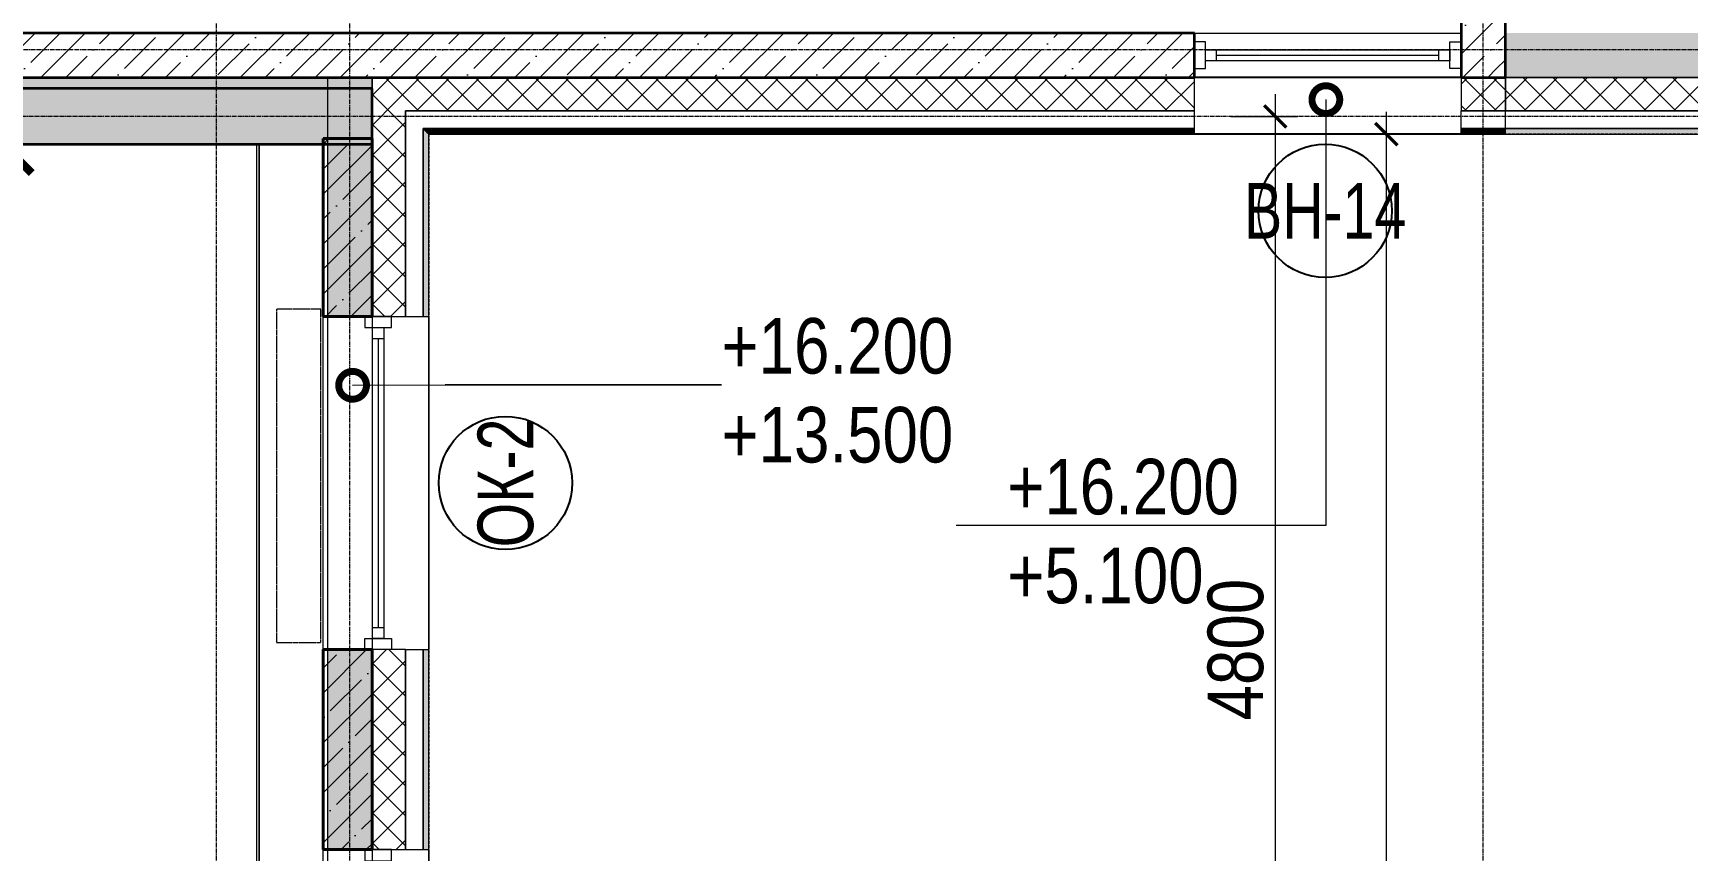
# Model space of a CAD drawing. Header units: millimetres. Extents: x -231292 to 573618, y -153144 to 564035.
# Drawn here: x 114704 to 122150, y 431296 to 434977 of the extents above; entities that cross this region are included whole.
import ezdxf
from ezdxf import colors
from ezdxf.entities.mleader import LeaderData, LeaderLine
from ezdxf.enums import TextEntityAlignment as Align
from ezdxf.math import Vec2, Vec3

# ---------------------------------------------------------------- set-up
doc = ezdxf.new("R2010")
doc.units = ezdxf.units.MM
for name, pattern in [('CENTER2', [28.575, 19.05, -3.175, 3.175, -3.175]), ('DASHED', [19.05, 12.7, -6.35]), ('HIDDEN2', [4.7625, 3.175, -1.5875])]:
    doc.linetypes.add(name, pattern=pattern)
doc.layers.get('0').update_dxf_attribs({"color": 250})
doc.layers.get('Defpoints').update_dxf_attribs({"color": 250})
for name, color, linetype, lineweight in [('A-Wall-Open', 250, 'Continuous', 5), ('A-Wall_Материал_Газоблок_Контур', 250, 'Continuous', 0), ('АР_Колонны', 250, 'Continuous', 35), ('АР_Окна', 250, 'Continuous', 5), ('АР_Окна марка', 250, 'Continuous', 9), ('АР_Отопительные приборы', 250, 'HIDDEN2', 0), ('АР_Размеры обшивки', 250, 'Continuous', 5), ('АР_Стены ЖБ', 250, 'Continuous', 35), ('АР_Стены ПЕНОблок', 250, 'Continuous', 20), ('АР_Стены_дефшов', 250, 'Continuous', 0), ('АР_Тонкая', 250, 'Continuous', 5), ('АР_Утеплитель', 250, 'Continuous', 0), ('АР_Штриховка', 250, 'Continuous', 0), ('Зашивка радиаторов тип 1 (фанера и МДФ)', 250, 'Continuous', 0), ('КМ_Фахверки', 250, 'Continuous', 80), ('Марка окна', 250, 'Continuous', 0), ('РД_Оси_100', 250, 'Continuous', 0), ('РД_Оси_размер', 250, 'Continuous', 0)]:
    doc.layers.add(name, color=color, linetype=linetype, lineweight=lineweight)
doc.layers.add('АР_Делит', color=250, linetype='Continuous', lineweight=0, plot=False)
doc.styles.add('Arial_09', font='ARIALN.TTF', dxfattribs={"width": 0.9})
doc.styles.add('Isocpeur3', font='isocpeur.ttf')
doc.styles.add('style1', font='ARIALN.TTF')
doc.dimstyles.new('Dim100_ареал', dxfattribs={"dimscale": 100, "dimtxt": 2.5, "dimasz": 1, "dimexe": 1, "dimexo": 1, "dimgap": 0.5, "dimtad": 1, "dimzin": 12, "dimdsep": 46, "dimtxsty": 'style1', "dimblk": 'ARCHTICK', "dimcen": 1, "dimdle": 1, "dimclrd": 256, "dimclre": 256, "dimaunit": 1, "dimadec": 0, "dimazin": 3, "dimtfac": 1, "dimtmove": 1, "dimatfit": 3, "dimldrblk": 'OPEN30', "dimfxl": 2, "dimfxlon": 1, "dimtolj": 1, "dimtzin": 0, "dimlwd": 9, "dimlwe": 9, "dimarcsym": 0})
doc.dimstyles.new('Dim200_ареал', dxfattribs={"dimscale": 100, "dimtxt": 5, "dimasz": 2.5, "dimexe": 2, "dimexo": 2, "dimgap": 1, "dimtad": 1, "dimzin": 12, "dimdsep": 46, "dimtxsty": 'style1', "dimblk": 'ARCHTICK', "dimcen": 3, "dimdle": 2, "dimclrd": 256, "dimclre": 256, "dimaunit": 1, "dimadec": 0, "dimazin": 3, "dimtfac": 1, "dimtmove": 1, "dimatfit": 3, "dimldrblk": 'OPEN30', "dimfxl": 5, "dimfxlon": 1, "dimtolj": 1, "dimtzin": 0, "dimlwd": 9, "dimlwe": 9, "dimarcsym": 0})
pattern_1 = [(45, (50428.77, 366201.75), (-67.35192, 67.35192), []), (135, (50428.77, 366201.75), (-67.35192, -67.35192), [])]
pattern_2 = [(45, (50428.77, 366201.75), (-112.2532, 112.2532), []), (45, (50541.02, 366201.75), (-112.2532, 112.2532), [198.4375, -39.6875, 0, -39.6875])]

# ---------------------------------------------------------------- blocks, each defined once
blk = doc.blocks.new('_DotSmall')
at = {"color": 0, "linetype": 'ByBlock', "const_width": 0.5}
blk.add_lwpolyline([(-0.0625, 0, 1), (0.0625, 0, 1)], format="xyb", close=True, dxfattribs=at)
blk = doc.blocks.new('_ArchTick')
at = {"color": 0, "linetype": 'ByBlock', "const_width": 0.15}
blk.add_lwpolyline([(-0.5, -0.5), (0.5, 0.5)], dxfattribs=at)
blk = doc.blocks.new('*D1600')
at = {"layer": 'Defpoints', "color": 0, "transparency": 16777216}
for p in [(68364, 68320), (70364, 68320), (68364, 15000)]:
    blk.add_point(p, dxfattribs=at)
at = {"layer": 'РД_Оси_размер', "lineweight": 9, "transparency": 16777216}
for p, q in [((70364, 14900), (70364, 68420)), ((70164, 68320), (70464, 68320)), ((70164, 15000), (70464, 15000))]:
    blk.add_line(p, q, dxfattribs=at)
at = {"layer": 'РД_Оси_размер', "lineweight": 9, "transparency": 16777216, "xscale": 100, "yscale": 100, "zscale": 100}
for p, rotation in [((70364, 68320), 90), ((70364, 15000), 270)]:
    blk.add_blockref('_ArchTick', p, dxfattribs=dict(at, rotation=rotation))
at = {"layer": 'РД_Оси_размер', "color": 0, "transparency": 16777216, "insert": (70186.4, 41660), "char_height": 250, "attachment_point": 5, "rotation": 90, "style": 'style1'}
blk.add_mtext('\\A1;53320', dxfattribs=at)
blk = doc.blocks.new('_Open30')
at = {"color": 0, "linetype": 'ByBlock', "lineweight": -2}
for p, q in [((-1, 0.268), (0, 0)), ((0, 0), (-1, -0.268)), ((0, 0), (-1, 0))]:
    blk.add_line(p, q, dxfattribs=at)
blk = doc.blocks.new('*D27')
at = {"layer": 'Defpoints', "color": 0, "transparency": 16777216}
for p in [(68364, 68400), (68364, 63600), (69864, 63600)]:
    blk.add_point(p, dxfattribs=at)
at = {"layer": 'РД_Оси_размер', "color": 0, "lineweight": 5, "transparency": 16777216}
for p, q in [((69864, 68500), (69864, 63500)), ((69664, 68400), (69964, 68400)), ((69664, 63600), (69964, 63600))]:
    blk.add_line(p, q, dxfattribs=at)
at = {"layer": 'РД_Оси_размер', "color": 0, "lineweight": 5, "transparency": 16777216, "xscale": 100, "yscale": 100, "zscale": 100}
for p, rotation in [((69864, 68400), 90), ((69864, 63600), 270)]:
    blk.add_blockref('_ArchTick', p, dxfattribs=dict(at, rotation=rotation))
at = {"layer": 'РД_Оси_размер', "color": 0, "transparency": 16777216, "insert": (69686.4, 66000), "char_height": 250, "attachment_point": 5, "rotation": 90, "style": 'style1'}
blk.add_mtext('\\A1;4800', dxfattribs=at)
blk = doc.blocks.new('Bottom_R_1500')
at = {"layer": 'АР_Отопительные приборы'}
blk.add_lwpolyline([(-750, -100), (750, -100), (750, 100), (-750, 100)], close=True, dxfattribs=at)
blk = doc.blocks.new('*D873')
at = {"layer": 'Defpoints', "color": 0, "transparency": 16777216}
for p in [(114914.3, 434471.8), (114572.8, 421201.8), (114901.8, 421201.8)]:
    blk.add_point(p, dxfattribs=at)
at = {"layer": 'АР_Размеры обшивки', "lineweight": 9, "transparency": 16777216}
for p, q in [((114572.8, 434671.8), (114572.8, 421001.8)), ((114714.3, 434471.8), (114372.8, 434471.8)), ((114701.8, 421201.8), (114372.8, 421201.8))]:
    blk.add_line(p, q, dxfattribs=at)
at = {"layer": 'АР_Размеры обшивки', "lineweight": 9, "transparency": 16777216, "xscale": 250, "yscale": 250, "zscale": 250}
for p, rotation in [((114572.8, 434471.8), 90), ((114572.8, 421201.8), 270)]:
    blk.add_blockref('_ArchTick', p, dxfattribs=dict(at, rotation=rotation))
at = {"layer": 'АР_Размеры обшивки', "color": 0, "transparency": 16777216, "insert": (114217.5, 427836.8), "char_height": 500, "attachment_point": 5, "rotation": 90, "style": 'style1'}
blk.add_mtext('\\A1;13270', dxfattribs=at)
blk = doc.blocks.new('МОК-Наименование')
at = {"layer": 'Defpoints'}
blk.add_circle((0, 0), 3, dxfattribs=at)
at = {"color": 0, "linetype": 'ByBlock', "lineweight": -2, "style": 'Isocpeur3', "width": 0.8, "flags": 4}
blk.add_attdef('АР-ОКНО:НАИМЕНОВАНИЕ', text='', height=2.5, dxfattribs=at).set_placement((0, 0), align=Align.MIDDLE)
blk = doc.blocks.new('СОШ_2200_АР_ОСИ_М100_28.05.24')
at = {"layer": 'АР_Делит', "color": 5, "linetype": 'DASHED'}
blk.add_lwpolyline([(114955, 135155), (114955, -355), (93595.036, -355), (93595.036, 13855), (94145, 13855), (94145, 68320), (66055, 68320), (66055, 13857.73), (83455, 13857.73), (83455, -355), (45245, -355), (45245, 13145), (44695, 13145), (44695, 26755), (45245, 26755), (45245, 68320), (20455, 68320), (20455, 26755), (27955, 26755), (27955, 13145), (-355, 13145), (-355, 100855), (37145, 100855), (37145, 129155)], dxfattribs=at)
at = {"layer": 'РД_Оси_100', "linetype": 'CENTER2'}
for p, q in [((65100, -6155), (65100, 139938.679)), ((70800, -6155), (70800, 90900))]:
    blk.add_line(p, q, dxfattribs=at)
for points in [[(65700, -6155), (65700, 139938.679)], [(95715.503, 68700), (-5454.958, 68700), (-5954.958, 68850)], [(78274.959, 68400), (-5454.958, 68400), (-5954.958, 68250)]]:
    blk.add_lwpolyline(points, dxfattribs=at)
at = {"layer": 'РД_Оси_размер'}
for base, p1, p2, picture, middle in [((69863.995, 63600), (68363.995, 68400), (68363.995, 63600), '*D27', (69686.352, 66000)), ((70363.995, 68320), (68363.995, 15000), (68363.995, 68320), '*D1600', (70186.352, 41660))]:
    dim = blk.add_linear_dim(base=base, p1=p1, p2=p2, angle=90, dimstyle='Dim100_ареал', dxfattribs=at)
    dim.commit()
    dim.dimension.update_dxf_attribs({"geometry": picture, "text_midpoint": middle})

msp = doc.modelspace()

# ---------------------------------------------------------------- hatches: boundary and pattern name
at = {"layer": 'АР_Штриховка', "linetype": 'Continuous', "lineweight": 5}
h = msp.add_hatch(dxfattribs=at)
h.set_pattern_fill('ANSI35', color=256, scale=25, angle=-360, style=0)
h.set_pattern_definition([(45, (50428.77, 366201.75), (-112.2532, 112.2532), []), (45, (50541.02, 366201.75), (-112.2532, 112.2532), [198.4375, -39.6875, 0, -39.6875])])
h.paths.add_polyline_path([(121328.768, 439201.753), (121128.768, 439001.753), (121128.768, 434976.752), (121328.768, 434776.752)], flags=0)
at = {"layer": 'АР_Штриховка', "linetype": 'Continuous', "lineweight": 0}
h = msp.add_hatch(dxfattribs=at)
h.set_pattern_fill('AR-CONC', color=256, style=0)
h.set_pattern_definition([(50, (50428.77, 366201.75), (182.18467, -15.93909), [19.05, -209.55]), (355, (50428.77, 366201.75), (-35.24342, 191.05685), [15.24, -167.64058]), (100.45144, (50443.95, 366200.42), (146.94125, 175.11775), [16.19, -178.09024]), (46.1842, (50428.77, 366252.55), (271.07904, -42.04233), [28.575, -314.325]), (96.63556, (50451.36, 366249.05), (237.40413, 247.4261), [24.285, -267.1356]), (351.18415, (50428.77, 366252.55), (237.40413, 247.4261), [22.86, -251.4597]), (21, (50454.17, 366239.85), (151.6144, -102.2652), [19.05, -209.55]), (326, (50454.17, 366239.85), (61.80203, 184.18797), [15.24, -167.64]), (71.45144, (50466.8, 366231.33), (213.41642, 81.92277), [16.19, -178.08994]), (37.5, (50428.77, 366201.75), (3.088603, 84.55504), [0, -165.608, 0, -170.18, 0, -168.275]), (7.5, (50428.77, 366201.75), (66.81966, 100.180575), [0, -97.028, 0, -161.798, 0, -64.135]), (327.5, (50372.126, 366201.75), (135.590595, -5.728744), [0, -63.5, 0, -198.12, 0, -262.89]), (317.5, (50346.73, 366201.75), (148.12918, 25.42649), [0, -82.55, 0, -131.572, 0, -186.69])])
h.paths.add_polyline_path([(144628.768, 434776.753), (144628.768, 434976.753), (125828.768, 434976.753), (125828.768, 434776.753)], flags=0)
h.paths.add_polyline_path([(122528.768, 434776.753), (122528.768, 434976.753), (121328.768, 434976.753), (121328.768, 434776.753)], flags=0)
h = msp.add_hatch(dxfattribs=at)
h.set_pattern_fill('HONEY', color=256, scale=10, style=0)
h.set_pattern_definition([(0, (50428.768, 366201.753), (47.625, 27.4963064), [31.75, -63.5]), (120, (50428.768, 366201.753), (-47.625, 27.496307), [31.75, -63.5]), (60, (50428.768, 366201.753), (1e-07, 54.992613), [-63.5, 31.75])])
h.paths.add_polyline_path([(95928.768, 434776.753), (95928.768, 434726.753), (104818.768, 434726.753), (104818.768, 434776.753)], flags=0)
h.paths.add_polyline_path([(106698.768, 434776.753), (106698.768, 434726.753), (116228.768, 434726.753), (116228.768, 434776.753)], flags=0)
h = msp.add_hatch(dxfattribs=at)
h.set_pattern_fill('ANSI37', color=256, scale=30, style=0)
h.set_pattern_definition(pattern_1)
h.paths.add_polyline_path([(144628.768, 434626.753), (144628.768, 434776.753), (125828.768, 434776.753), (125828.768, 434626.753)], flags=0)
h.paths.add_polyline_path([(122528.768, 434626.753), (122528.768, 434776.753), (121328.768, 434776.753), (121328.768, 434626.753)], flags=0)
at = {"layer": 'АР_Штриховка', "linetype": 'Continuous', "lineweight": 5}
h = msp.add_hatch(dxfattribs=at)
h.set_pattern_fill('ANSI35', color=256, scale=25, style=0)
h.set_pattern_definition(pattern_2)
h.paths.add_polyline_path([(95928.768, 434726.753), (95928.768, 434476.753), (104818.768, 434476.753), (104818.768, 434726.753)], flags=0)
h.paths.add_polyline_path([(106698.768, 434726.753), (106698.768, 434476.753), (116228.768, 434476.753), (116228.768, 434726.753)], flags=0)
at = {"layer": 'АР_Штриховка', "linetype": 'Continuous', "lineweight": 0}
h = msp.add_hatch(dxfattribs=at)
h.set_pattern_fill('_U', color=256, style=0, pattern_type=0)
h.set_pattern_definition([(360, (50428.7677, 366201.7525), (-2e-16, 1), [])])
h.paths.add_polyline_path([(144628.768, 434521.753), (144628.768, 434546.753), (125828.768, 434546.753), (125828.768, 434521.753)], flags=0)
h.paths.add_polyline_path([(122528.768, 434521.753), (122528.768, 434546.753), (121328.768, 434546.753), (121328.768, 434521.753)], flags=0)
at = {"layer": 'АР_Штриховка', "linetype": 'Continuous', "lineweight": 5}
h = msp.add_hatch(dxfattribs=at)
h.set_pattern_fill('ANSI35', color=256, scale=25, style=0)
h.set_pattern_definition(pattern_2)
h.paths.add_polyline_path([(116008.768, 431301.753), (116228.768, 431301.753), (116228.768, 432201.753), (116008.768, 432201.753)], flags=0)

# ---------------------------------------------------------------- linework, layer by layer
at = {"layer": 'A-Wall_Материал_Газоблок_Контур', "linetype": 'Continuous', "lineweight": 0}
for p, q in [((116028.768, 431301.752), (116028.768, 428001.752)), ((116483.768, 428001.752), (116483.768, 431301.752))]:
    msp.add_line(p, q, dxfattribs=at)
at = {"layer": 'АР_Колонны', "linetype": 'HIDDEN2', "lineweight": 25}
for p, q in [((116008.768, 434501.753), (116228.768, 434501.753)), ((116008.768, 433701.753), (116008.768, 434501.753)), ((116008.768, 432201.753), (116228.768, 432201.753)), ((116008.768, 431301.753), (116008.768, 432201.753)), ((116228.768, 432201.753), (116228.768, 431301.753)), ((116228.768, 431301.753), (116008.768, 431301.753))]:
    msp.add_line(p, q, dxfattribs=at)
at = {"layer": 'АР_Колонны', "linetype": 'Continuous', "lineweight": 35}
for p, q in [((116228.768, 434501.753), (116008.768, 434501.753)), ((116008.768, 434501.753), (116008.768, 433701.753)), ((116228.768, 432201.753), (116008.768, 432201.753)), ((116008.768, 432201.753), (116008.768, 431301.753)), ((116228.768, 431301.753), (116228.768, 432201.753)), ((116008.768, 431301.753), (116228.768, 431301.753))]:
    msp.add_line(p, q, dxfattribs=at)
at = {"layer": 'АР_Окна', "linetype": 'Continuous', "lineweight": 5}
for p, q in [((119928.768, 434976.752), (121128.768, 434976.752)), ((120028.768, 434851.752), (120028.768, 434901.752)), ((120028.768, 434876.752), (121028.768, 434876.752)), ((121028.768, 434851.752), (121028.768, 434901.752)), ((116231.268, 432301.752), (116281.268, 432301.752)), ((116028.768, 431301.752), (116028.768, 428001.752)), ((116483.768, 431301.752), (116483.768, 428001.752))]:
    msp.add_line(p, q, dxfattribs=at)
for points in [[(119978.768, 434936.752), (119928.768, 434936.752), (119928.768, 434816.752), (119978.768, 434816.752)], [(121078.768, 434936.752), (121128.768, 434936.752), (121128.768, 434816.752), (121078.768, 434816.752)], [(119978.768, 434851.752), (119978.768, 434901.752), (121078.768, 434901.752), (121078.768, 434851.752)], [(116316.268, 432251.752), (116316.268, 432201.752), (116196.268, 432201.752), (116196.268, 432251.752)], [(116316.268, 431251.752), (116316.268, 431301.752), (116196.268, 431301.752), (116196.268, 431251.752)]]:
    msp.add_lwpolyline(points, close=True, dxfattribs=at)
at = {"layer": 'АР_Стены ЖБ', "linetype": 'Continuous', "lineweight": 35}
for p, q in [((121328.768, 434776.752), (121328.768, 439201.753)), ((121128.768, 439001.753), (121128.768, 434976.752)), ((119928.768, 434976.752), (112628.768, 434976.752)), ((121128.768, 434976.752), (121128.768, 434776.752)), ((121128.768, 434776.752), (121328.768, 434776.752)), ((116228.768, 434726.753), (106698.768, 434726.753)), ((116228.768, 434476.753), (116228.768, 434726.753)), ((106698.768, 434476.753), (116228.768, 434476.753))]:
    msp.add_line(p, q, dxfattribs=at)
at = {"layer": 'АР_Стены ЖБ', "linetype": 'Continuous', "lineweight": 40}
for p, q in [((116228.768, 434501.753), (116008.768, 434501.753)), ((116008.768, 434501.753), (116008.768, 433701.753)), ((116228.768, 432201.753), (116008.768, 432201.753)), ((116008.768, 432201.753), (116008.768, 431301.753)), ((116228.768, 431301.753), (116228.768, 432201.753)), ((116008.768, 431301.753), (116228.768, 431301.753))]:
    msp.add_line(p, q, dxfattribs=at)
at = {"layer": 'АР_Стены ПЕНОблок', "linetype": 'Continuous', "lineweight": 20}
for p, q in [((121328.768, 434976.753), (121328.768, 434776.753)), ((116228.768, 434776.752), (116028.768, 434776.752)), ((121328.768, 434776.753), (122528.768, 434776.753)), ((116228.768, 432201.752), (116028.768, 432201.752)), ((116028.768, 432201.752), (116028.768, 431301.752)), ((116228.768, 431301.752), (116228.768, 432201.752)), ((116028.768, 431301.752), (116228.768, 431301.752))]:
    msp.add_line(p, q, dxfattribs=at)
at = {"layer": 'АР_Стены_дефшов', "linetype": 'Continuous', "lineweight": 0}
for p, q in [((116228.768, 434776.753), (106698.768, 434776.753)), ((116228.768, 434726.753), (116228.768, 434776.753)), ((106698.768, 434726.753), (116228.768, 434726.753))]:
    msp.add_line(p, q, dxfattribs=at)
at = {"layer": 'АР_Тонкая', "linetype": 'Continuous', "lineweight": 5}
for p, q in [((121328.768, 434626.752), (121128.768, 434626.752)), ((121128.768, 434521.752), (121128.768, 434626.752)), ((122528.768, 434626.753), (121328.768, 434626.753)), ((121328.768, 434521.753), (121328.768, 434626.753)), ((121328.768, 434521.752), (121328.768, 434626.752)), ((121128.768, 434546.752), (121328.768, 434546.752)), ((121328.768, 434546.752), (121128.768, 434546.752)), ((121328.768, 434546.753), (122528.768, 434546.753)), ((122528.768, 434546.753), (121328.768, 434546.753)), ((121128.768, 434521.752), (121328.768, 434521.752)), ((121328.768, 434521.753), (122528.768, 434521.753)), ((116378.768, 432201.752), (116483.768, 432201.752)), ((116378.768, 432201.752), (116378.768, 431301.752)), ((116458.768, 431301.752), (116458.768, 432201.752)), ((116458.768, 432201.752), (116458.768, 431301.752)), ((116483.768, 431301.752), (116483.768, 432201.752)), ((116378.768, 431301.752), (116483.768, 431301.752))]:
    msp.add_line(p, q, dxfattribs=at)
at = {"layer": 'АР_Утеплитель', "linetype": 'Continuous', "lineweight": 0}
for p, q in [((121328.768, 434776.752), (121128.768, 434776.752)), ((121128.768, 434776.752), (121128.768, 434626.752)), ((122528.768, 434776.753), (121328.768, 434776.753)), ((121328.768, 434776.753), (121328.768, 434626.753)), ((121328.768, 434626.752), (121328.768, 434776.752)), ((121128.768, 434626.752), (121328.768, 434626.752)), ((121328.768, 434626.753), (122528.768, 434626.753)), ((116378.768, 432201.752), (116228.768, 432201.752)), ((116228.768, 432201.752), (116228.768, 431301.752)), ((116378.768, 431301.752), (116378.768, 432201.752)), ((116228.768, 431301.752), (116378.768, 431301.752))]:
    msp.add_line(p, q, dxfattribs=at)
at = {"layer": 'Зашивка радиаторов тип 1 (фанера и МДФ)', "linetype": 'Continuous', "lineweight": 0}
for p, q in [((115708.768, 434476.753), (116008.768, 434476.753)), ((115708.768, 434476.753), (115708.768, 421201.753)), ((115721.268, 434476.753), (115721.268, 421201.753)), ((115721.268, 421201.753), (115721.268, 434476.753)), ((116008.768, 421201.753), (116008.768, 434476.753))]:
    msp.add_line(p, q, dxfattribs=at)

# ---------------------------------------------------------------- block references
at = {"layer": 'АР_Отопительные приборы', "rotation": 90}
msp.add_blockref('Bottom_R_1500', (115898.768, 432983.824), dxfattribs=at)

# ---------------------------------------------------------------- dimensions: what is measured, and where the dimension line sits
at = {"layer": 'АР_Размеры обшивки'}
dim = msp.add_linear_dim(base=(114572.768, 421201.752), p1=(114914.265, 434471.752), p2=(114901.768, 421201.752), angle=90, dimstyle='Dim200_ареал', override={"dimdec": 0}, dxfattribs=at)
dim.commit()
dim.dimension.update_dxf_attribs({"geometry": '*D873', "text_midpoint": (114217.481, 427836.752)})

# ---------------------------------------------------------------- leaders
at = {"layer": 'Марка окна', "lineweight": 0, "ltscale": 20}
ml = msp.add_multileader_mtext('Standard', dxfattribs=at)
ml.set_content('+16.200\\P+13.500', color=256, style='style1')
ml.set_leader_properties(color=256, linetype='ByLayer', lineweight=-1)
ml.set_arrow_properties(name='DOTSMALL')
ml.build(insert=Vec2(0, 0))
ml.multileader.update_dxf_attribs({"text_left_attachment_type": 6, "text_right_attachment_type": 6, "dogleg_length": 200, "arrow_head_size": 250})
ctx = ml.context
ctx.base_point, ctx.char_height, ctx.arrow_head_size, ctx.landing_gap_size, ctx.plane_origin = Vec3(117801.023, 433394.132), 250, 250, 0, Vec3(118195.999, 432709.605)
ctx.left_attachment, ctx.right_attachment = 6, 6
notes = []
notes.append((ctx, [(1, (1, 1, 0), (116739.418, 433394.132), (1, 0), 1061.605, [(0, [(116141.303, 433391.461)], 0, [])])]))
ctx.mtext.insert, ctx.mtext.line_spacing_factor, ctx.mtext.flow_direction = Vec3(117801.023, 433694.132), 0.96, 5
ctx.mtext.has_bg_fill, ctx.mtext.bg_color, ctx.mtext.bg_scale_factor, ctx.mtext.bg_transparency, ctx.mtext.use_window_bg_color = 1, -1027028792, 1.5, 0, 1
for ctx, leaders in notes:
    for number, flags, end, landing, length, lines in leaders:
        leader = LeaderData()
        leader.index, (leader.has_last_leader_line, leader.has_dogleg_vector, leader.attachment_direction) = number, flags
        leader.last_leader_point, leader.dogleg_vector, leader.dogleg_length = Vec3(end), Vec3(landing), length
        for number, points, colour, breaks in lines:
            line = LeaderLine()
            line.index, line.vertices, line.color, line.breaks = number, Vec3.list(points), colors.encode_raw_color(colour), breaks
            leader.lines.append(line)
        ctx.leaders.append(leader)

# ---------------------------------------------------------------- next in the draw order: hatches: boundary and pattern name
at = {"layer": 'АР_Штриховка', "linetype": 'Continuous', "lineweight": 0}
h = msp.add_hatch(dxfattribs=at)
h.set_pattern_fill('AR-CONC', color=256, angle=-360, style=0)
h.set_pattern_definition([(50, (50428.77, 366201.75), (182.18467, -15.93909), [19.05, -209.55]), (355, (50428.77, 366201.75), (-35.24342, 191.05685), [15.24, -167.6406]), (100.45144, (50443.95, 366200.42), (146.94125, 175.11775), [16.19, -178.09024]), (46.1842, (50428.77, 366252.55), (271.07904, -42.04233), [28.575, -314.325]), (96.63556, (50451.36, 366249.05), (237.4041, 247.4261), [24.285, -267.1356]), (351.18415, (50428.77, 366252.55), (237.4041, 247.4261), [22.86, -251.4597]), (21, (50454.17, 366239.85), (151.6144, -102.2652), [19.05, -209.55]), (326, (50454.17, 366239.85), (61.80203, 184.18797), [15.24, -167.64]), (71.45144, (50466.8, 366231.33), (213.41642, 81.92277), [16.19, -178.08994]), (37.5, (50428.77, 366201.75), (3.088603, 84.55504), [0, -165.608, 0, -170.18, 0, -168.275]), (7.5, (50428.77, 366201.75), (66.81966, 100.180575), [0, -97.028, 0, -161.798, 0, -64.135]), (327.5, (50372.126, 366201.75), (135.590595, -5.728744), [0, -63.5, 0, -198.12, 0, -262.89]), (317.5, (50346.73, 366201.75), (148.12918, 25.42649), [0, -82.55, 0, -131.572, 0, -186.69])])
h.paths.add_polyline_path([(116228.768, 434776.752), (116028.768, 434776.752), (116028.768, 433701.752), (116228.768, 433701.752)], flags=0)
h.paths.add_polyline_path([(116228.768, 432201.752), (116028.768, 432201.752), (116028.768, 431301.752), (116228.768, 431301.752)], flags=0)
h.paths.add_polyline_path([(116228.768, 428001.752), (116028.768, 428001.752), (116028.768, 427101.752), (116228.768, 427101.752)], flags=0)
h.paths.add_polyline_path([(116228.768, 425901.752), (116028.768, 425901.752), (116028.768, 425001.752), (116228.768, 425001.752)], flags=0)
h.paths.add_polyline_path([(116228.768, 421701.752), (116028.768, 421701.752), (116028.768, 419901.752), (116228.768, 419901.752)], flags=0)
h.paths.add_polyline_path([(116228.768, 416601.752), (116028.768, 416601.752), (116028.768, 415701.752), (116228.768, 415701.752)], flags=0)
h.paths.add_polyline_path([(116228.768, 414501.752), (116028.768, 414501.752), (116028.768, 413601.752), (116228.768, 413601.752)], flags=0)
h.paths.add_polyline_path([(116228.768, 412401.752), (116028.768, 412401.752), (116028.768, 410301.752), (116228.768, 410301.752)], flags=0)
h.paths.add_polyline_path([(116228.768, 409101.752), (116028.768, 409101.752), (116028.768, 408201.753), (116228.768, 408201.753)], flags=0)
h.paths.add_polyline_path([(116228.768, 407001.753), (116028.768, 407001.753), (116028.768, 406101.753), (116228.768, 406101.753)], flags=0)
h.paths.add_polyline_path([(116228.768, 402801.753), (116028.768, 402801.753), (116028.768, 401001.753), (116228.768, 401001.753)], flags=0)
h.paths.add_polyline_path([(116228.768, 399801.753), (116028.768, 399801.753), (116028.768, 398901.753), (116228.768, 398901.753)], flags=0)
h.paths.add_polyline_path([(116228.768, 397701.753), (116028.768, 397701.753), (116028.768, 396801.753), (116228.768, 396801.753)], flags=0)
h.paths.add_polyline_path([(116228.768, 393501.753), (116028.768, 393501.753), (116028.768, 391801.753), (116228.768, 391801.753)], flags=0)
h.paths.add_polyline_path([(116228.768, 389101.753), (116028.768, 389101.753), (116028.768, 387601.753), (116228.768, 387601.753)], flags=0)
h.paths.add_polyline_path([(116228.768, 386401.753), (116028.768, 386401.753), (116028.768, 385501.753), (116228.768, 385501.753)], flags=0)
h = msp.add_hatch(dxfattribs=at)
h.set_pattern_fill('ANSI37', color=256, scale=30, angle=-360, style=0)
h.set_pattern_definition(pattern_1)
h.paths.add_polyline_path([(116378.768, 434626.752), (116228.768, 434776.752), (116228.768, 433701.752), (116378.768, 433701.752)], flags=0)
h.paths.add_polyline_path([(116378.768, 432201.752), (116228.768, 432201.752), (116228.768, 431301.752), (116378.768, 431301.752)], flags=0)
h.paths.add_polyline_path([(116378.768, 428001.752), (116228.768, 428001.752), (116228.768, 427101.752), (116378.768, 427101.752)], flags=0)
h.paths.add_polyline_path([(116378.768, 425901.752), (116228.768, 425901.752), (116228.768, 425001.752), (116378.768, 425001.752)], flags=0)
h.paths.add_polyline_path([(116378.768, 421701.752), (116228.768, 421701.752), (116228.768, 419901.752), (116378.768, 419901.752)], flags=0)
h.paths.add_polyline_path([(116378.768, 416601.752), (116228.768, 416601.752), (116228.768, 415701.752), (116378.768, 415701.752)], flags=0)
h.paths.add_polyline_path([(116378.768, 414501.752), (116228.768, 414501.752), (116228.768, 413601.752), (116378.768, 413601.752)], flags=0)
h.paths.add_polyline_path([(116378.768, 412401.752), (116228.768, 412401.752), (116228.768, 410301.752), (116378.768, 410301.752)], flags=0)
h.paths.add_polyline_path([(116378.768, 409101.752), (116228.768, 409101.752), (116228.768, 408201.753), (116378.768, 408201.753)], flags=0)
h.paths.add_polyline_path([(116378.768, 407001.753), (116228.768, 407001.753), (116228.768, 406101.753), (116378.768, 406101.753)], flags=0)
h.paths.add_polyline_path([(116378.768, 402801.753), (116228.768, 402801.753), (116228.768, 401001.753), (116378.768, 401001.753)], flags=0)
h.paths.add_polyline_path([(116378.768, 399801.753), (116228.768, 399801.753), (116228.768, 398901.753), (116378.768, 398901.753)], flags=0)
h.paths.add_polyline_path([(116378.768, 397701.753), (116228.768, 397701.753), (116228.768, 396801.753), (116378.768, 396801.753)], flags=0)
h.paths.add_polyline_path([(116378.768, 393501.753), (116228.768, 393501.753), (116228.768, 391801.753), (116378.768, 391801.753)], flags=0)
h.paths.add_polyline_path([(116378.768, 389101.753), (116228.768, 389101.753), (116228.768, 387601.753), (116378.768, 387601.753)], flags=0)
h.paths.add_polyline_path([(116378.768, 386401.753), (116228.768, 386401.753), (116228.768, 385501.753), (116378.768, 385501.753)], flags=0)
h = msp.add_hatch(dxfattribs=at)
h.set_pattern_fill('_U', color=256, angle=-360, style=0, pattern_type=0)
h.set_pattern_definition([(360, (50428.7677, 366201.7525), (-2e-16, 1), [])])
h.paths.add_polyline_path([(116483.768, 434521.752), (116458.768, 434546.752), (116458.768, 433701.752), (116483.768, 433701.752)], flags=0)
h.paths.add_polyline_path([(116483.768, 432201.752), (116458.768, 432201.752), (116458.768, 431301.752), (116483.768, 431301.752)], flags=0)
h.paths.add_polyline_path([(116483.768, 428001.752), (116458.768, 428001.752), (116458.768, 427101.752), (116483.768, 427101.752)], flags=0)
h.paths.add_polyline_path([(116483.768, 425901.752), (116458.768, 425901.752), (116458.768, 425001.752), (116483.768, 425001.752)], flags=0)
h.paths.add_polyline_path([(116483.768, 421701.752), (116458.768, 421701.752), (116458.768, 419901.752), (116483.768, 419901.752)], flags=0)
h.paths.add_polyline_path([(116483.768, 416601.752), (116458.768, 416601.752), (116458.768, 415701.752), (116483.768, 415701.752)], flags=0)
h.paths.add_polyline_path([(116483.768, 414501.752), (116458.768, 414501.752), (116458.768, 413601.752), (116483.768, 413601.752)], flags=0)
h.paths.add_polyline_path([(116483.768, 412401.752), (116458.768, 412401.752), (116458.768, 410301.752), (116483.768, 410301.752)], flags=0)
h.paths.add_polyline_path([(116483.768, 409101.752), (116458.768, 409101.752), (116458.768, 408201.753), (116483.768, 408201.753)], flags=0)
h.paths.add_polyline_path([(116483.768, 407001.753), (116458.768, 407001.753), (116458.768, 406101.753), (116483.768, 406101.753)], flags=0)
h.paths.add_polyline_path([(116483.768, 402801.753), (116458.768, 402801.753), (116458.768, 401001.753), (116483.768, 401001.753)], flags=0)
h.paths.add_polyline_path([(116483.768, 399801.753), (116458.768, 399801.753), (116458.768, 398901.753), (116483.768, 398901.753)], flags=0)
h.paths.add_polyline_path([(116483.768, 397701.753), (116458.768, 397701.753), (116458.768, 396801.753), (116483.768, 396801.753)], flags=0)
h.paths.add_polyline_path([(116483.768, 393501.753), (116458.768, 393501.753), (116458.768, 391801.753), (116483.768, 391801.753)], flags=0)
h.paths.add_polyline_path([(116483.768, 389101.753), (116458.768, 389101.753), (116458.768, 387601.753), (116483.768, 387601.753)], flags=0)
h.paths.add_polyline_path([(116483.768, 386401.753), (116458.768, 386401.753), (116458.768, 385501.753), (116483.768, 385501.753)], flags=0)
at = {"layer": 'АР_Штриховка', "linetype": 'Continuous', "lineweight": 5}
h = msp.add_hatch(dxfattribs=at)
h.set_pattern_fill('ANSI35', color=256, scale=25, style=0)
h.set_pattern_definition(pattern_2)
h.paths.add_polyline_path([(116008.768, 433701.753), (116228.768, 433701.753), (116228.768, 434501.753), (116008.768, 434501.753)], flags=0)

# ---------------------------------------------------------------- next in the draw order: linework, layer by layer
at = {"layer": 'A-Wall_Материал_Газоблок_Контур', "linetype": 'Continuous', "lineweight": 0}
for p, q in [((116028.768, 433701.752), (116028.768, 432201.752)), ((116483.768, 432201.752), (116483.768, 433701.752))]:
    msp.add_line(p, q, dxfattribs=at)
at = {"layer": 'АР_Колонны', "linetype": 'HIDDEN2', "lineweight": 25}
for p, q in [((116228.768, 434501.753), (116228.768, 433701.753)), ((116228.768, 433701.753), (116008.768, 433701.753))]:
    msp.add_line(p, q, dxfattribs=at)
at = {"layer": 'АР_Колонны', "linetype": 'Continuous', "lineweight": 35}
for p, q in [((116228.768, 433701.753), (116228.768, 434501.753)), ((116008.768, 433701.753), (116228.768, 433701.753))]:
    msp.add_line(p, q, dxfattribs=at)
at = {"layer": 'АР_Окна', "linetype": 'Continuous', "lineweight": 5}
for p, q in [((116028.768, 433701.752), (116028.768, 432201.752)), ((116483.768, 433701.752), (116483.768, 432201.752)), ((116231.268, 433601.752), (116281.268, 433601.752)), ((116256.268, 433601.752), (116256.268, 432301.752))]:
    msp.add_line(p, q, dxfattribs=at)
for points in [[(116316.268, 433651.752), (116316.268, 433701.752), (116196.268, 433701.752), (116196.268, 433651.752)], [(116231.268, 433651.752), (116281.268, 433651.752), (116281.268, 432251.752), (116231.268, 432251.752)]]:
    msp.add_lwpolyline(points, close=True, dxfattribs=at)
at = {"layer": 'АР_Стены ЖБ', "linetype": 'Continuous', "lineweight": 40}
for p, q in [((116228.768, 433701.753), (116228.768, 434501.753)), ((116008.768, 433701.753), (116228.768, 433701.753))]:
    msp.add_line(p, q, dxfattribs=at)
at = {"layer": 'АР_Стены ПЕНОблок', "linetype": 'Continuous', "lineweight": 20}
for p, q in [((116028.768, 434776.752), (116028.768, 433701.752)), ((116228.768, 433701.752), (116228.768, 434776.752)), ((116028.768, 433701.752), (116228.768, 433701.752))]:
    msp.add_line(p, q, dxfattribs=at)
at = {"layer": 'АР_Тонкая', "linetype": 'Continuous', "lineweight": 5}
for p, q in [((116378.768, 434626.752), (116378.768, 433701.752)), ((116458.768, 433701.752), (116458.768, 434546.752)), ((116458.768, 434546.752), (116458.768, 433701.752)), ((116483.768, 433701.752), (116483.768, 434521.752)), ((116378.768, 433701.752), (116483.768, 433701.752))]:
    msp.add_line(p, q, dxfattribs=at)
at = {"layer": 'АР_Утеплитель', "linetype": 'Continuous', "lineweight": 0}
for p, q in [((116228.768, 434776.752), (116228.768, 433701.752)), ((116378.768, 433701.752), (116378.768, 434626.752)), ((116228.768, 433701.752), (116378.768, 433701.752))]:
    msp.add_line(p, q, dxfattribs=at)

# ---------------------------------------------------------------- next in the draw order: block references
at = {"layer": 'АР_Окна марка', "linetype": 'Continuous', "lineweight": 9}
ref = msp.add_blockref('МОК-Наименование', (116828.768, 432951.752), dxfattribs=dict(at, xscale=100, yscale=100, zscale=100, rotation=90))
ref.add_attrib('АР-ОКНО:НАИМЕНОВАНИЕ', 'ОК-2', dxfattribs={"layer": '0', "color": 0, "linetype": 'ByBlock', "lineweight": -2, "height": 250, "rotation": 90, "style": 'Arial_09', "width": 0.9}).set_placement((116828.768, 432951.752), align=Align.MIDDLE)

# ---------------------------------------------------------------- next in the draw order: leaders
at = {"layer": 'Марка окна', "lineweight": 0, "ltscale": 20}
ml = msp.add_multileader_mtext('Standard', dxfattribs=at)
ml.set_content('+16.200\\P+5.100', color=256, style='style1')
ml.set_leader_properties(color=256, linetype='ByLayer', lineweight=-1)
ml.set_arrow_properties(name='DOTSMALL')
ml.build(insert=Vec2(0, 0))
ml.multileader.update_dxf_attribs({"text_left_attachment_type": 6, "text_right_attachment_type": 6, "dogleg_length": 200, "arrow_head_size": 250})
ctx = ml.context
ctx.base_point, ctx.char_height, ctx.arrow_head_size, ctx.landing_gap_size, ctx.plane_origin = Vec3(119086.465, 432760.406), 250, 250, 0, Vec3(118840.278, 432075.879)
ctx.left_attachment, ctx.right_attachment = 6, 6
notes = []
notes.append((ctx, [(0, (1, 1, 0), (120520.378, 432760.406), (-1, 0), 420.441, [(0, [(120520.569, 434677.289)], 0, [])])]))
ctx.mtext.insert, ctx.mtext.line_spacing_factor, ctx.mtext.flow_direction = Vec3(119086.465, 433060.406), 0.96, 5
ctx.mtext.has_bg_fill, ctx.mtext.bg_color, ctx.mtext.bg_scale_factor, ctx.mtext.bg_transparency, ctx.mtext.use_window_bg_color = 1, -1027028792, 1.5, 0, 1
for ctx, leaders in notes:
    for number, flags, end, landing, length, lines in leaders:
        leader = LeaderData()
        leader.index, (leader.has_last_leader_line, leader.has_dogleg_vector, leader.attachment_direction) = number, flags
        leader.last_leader_point, leader.dogleg_vector, leader.dogleg_length = Vec3(end), Vec3(landing), length
        for number, points, colour, breaks in lines:
            line = LeaderLine()
            line.index, line.vertices, line.color, line.breaks = number, Vec3.list(points), colors.encode_raw_color(colour), breaks
            leader.lines.append(line)
        ctx.leaders.append(leader)

# ---------------------------------------------------------------- next in the draw order: hatches: boundary and pattern name
at = {"layer": 'АР_Штриховка', "linetype": 'Continuous', "lineweight": 5}
h = msp.add_hatch(dxfattribs=at)
h.set_pattern_fill('ANSI35', color=256, scale=25, style=0)
h.set_pattern_definition([(45, (50428.77, 366201.75), (-112.2532, 112.2532), []), (45, (50541.02, 366201.75), (-112.2532, 112.2532), [198.4375, -39.6875, 0, -39.6875])])
h.paths.add_polyline_path([(121328.768, 434776.752), (121128.768, 434976.752), (121128.768, 434776.752)], flags=0)
h.paths.add_polyline_path([(119928.768, 434776.752), (119928.768, 434976.752), (112628.768, 434976.752), (112428.768, 434776.752)], flags=0)
at = {"layer": 'АР_Штриховка', "linetype": 'Continuous', "lineweight": 0}
h = msp.add_hatch(dxfattribs=at)
h.set_pattern_fill('ANSI37', color=256, scale=30, style=0)
h.set_pattern_definition([(45, (50428.77, 366201.75), (-67.35192, 67.35192), []), (135, (50428.77, 366201.75), (-67.35192, -67.35192), [])])
h.paths.add_polyline_path([(121328.768, 434626.752), (121328.768, 434776.752), (121128.768, 434776.752), (121128.768, 434626.752)], flags=0)
h.paths.add_polyline_path([(119928.768, 434626.752), (119928.768, 434776.752), (116228.768, 434776.752), (116378.768, 434626.752)], flags=0)
h = msp.add_hatch(dxfattribs=at)
h.set_pattern_fill('_U', color=256, style=0, pattern_type=0)
h.set_pattern_definition([(360, (50428.7677, 366201.7525), (-1e-16, 1), [])])
h.paths.add_polyline_path([(121328.768, 434521.752), (121328.768, 434546.752), (121128.768, 434546.752), (121128.768, 434521.752)], flags=0)
h.paths.add_polyline_path([(119928.768, 434521.752), (119928.768, 434546.752), (116458.768, 434546.752), (116483.768, 434521.752)], flags=0)

# ---------------------------------------------------------------- next in the draw order: linework, layer by layer
at = {"layer": 'A-Wall-Open', "linetype": 'Continuous', "lineweight": 25}
for p, q in [((121128.768, 434776.752), (119928.768, 434776.752)), ((121128.768, 434521.752), (119928.768, 434521.752))]:
    msp.add_line(p, q, dxfattribs=at)
at = {"layer": 'АР_Окна', "linetype": 'Continuous', "lineweight": 5}
msp.add_line((119928.768, 434776.752), (121128.768, 434776.752), dxfattribs=at)
at = {"layer": 'АР_Стены ЖБ', "linetype": 'Continuous', "lineweight": 35}
for p, q in [((119928.768, 434776.752), (119928.768, 434976.752)), ((112428.768, 434776.752), (119928.768, 434776.752))]:
    msp.add_line(p, q, dxfattribs=at)
at = {"layer": 'АР_Тонкая', "linetype": 'Continuous', "lineweight": 5}
for p, q in [((119928.768, 434626.752), (116378.768, 434626.752)), ((119928.768, 434521.752), (119928.768, 434626.752)), ((116458.768, 434546.752), (119928.768, 434546.752)), ((119928.768, 434546.752), (116458.768, 434546.752)), ((116483.768, 434521.752), (119928.768, 434521.752))]:
    msp.add_line(p, q, dxfattribs=at)
at = {"layer": 'АР_Утеплитель', "linetype": 'Continuous', "lineweight": 0}
for p, q in [((119928.768, 434776.752), (116228.768, 434776.752)), ((119928.768, 434626.752), (119928.768, 434776.752)), ((116378.768, 434626.752), (119928.768, 434626.752))]:
    msp.add_line(p, q, dxfattribs=at)
at = {"layer": 'КМ_Фахверки', "lineweight": 5}
msp.add_lwpolyline([(144828.768, 434776.753), (116228.768, 434776.752), (116228.768, 379801.753), (144828.768, 379801.753), (144828.768, 434776.753)], dxfattribs=at)

# ---------------------------------------------------------------- next in the draw order: block references
at = {"layer": 'АР_Окна марка', "linetype": 'Continuous', "lineweight": 9}
ref = msp.add_blockref('МОК-Наименование', (120517.469, 434176.753, -900), dxfattribs=dict(at, xscale=100, yscale=100, zscale=100))
ref.add_attrib('АР-ОКНО:НАИМЕНОВАНИЕ', 'ВН-14', dxfattribs={"layer": '0', "color": 0, "linetype": 'ByBlock', "lineweight": -2, "height": 250, "style": 'Arial_09', "width": 0.9}).set_placement((120517.469, 434176.753, -900), align=Align.MIDDLE)
at = {"layer": 'РД_Оси_100'}
msp.add_blockref('СОШ_2200_АР_ОСИ_М100_28.05.24', (50428.768, 366201.753), dxfattribs=at)

doc.saveas('drawing.dxf')
